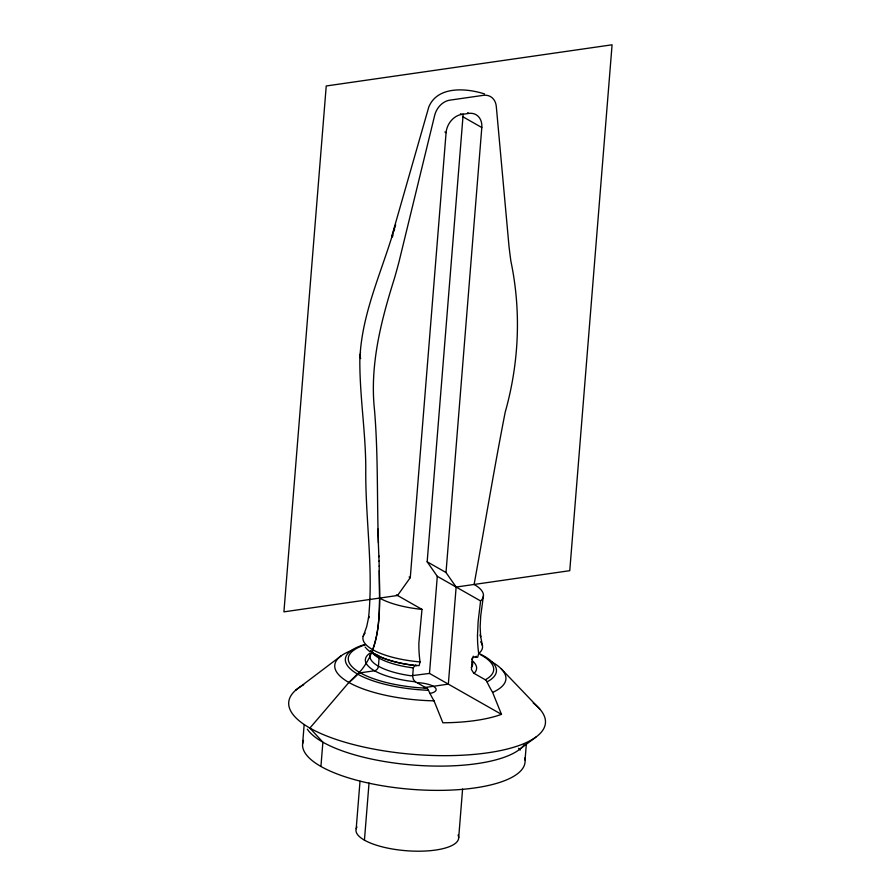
<?xml version="1.0" encoding="UTF-8"?>
<svg xmlns="http://www.w3.org/2000/svg" width="896" height="896" viewBox="0 0 896 896"><rect width="100%" height="100%" fill="white"/><g stroke="black" fill="none" stroke-linecap="round" stroke-linejoin="round"><path stroke-width="1.34" d="M477.467 636.026L478.15 621.365L480.592 600.947A56.773 18.48 4.6 0 0 474.107 584.461C484.523 527.094 493.976 469.515 505.176 412.294C519.064 363.037 521.405 311.416 510.899 261.262A709.374 550.099 -60.4 0 1 508.984 246.12L496.294 106.411A17.17 13.317 -60.4 0 0 483.325 95.334L449.781 100.162A17.17 13.317 -60.4 0 0 434.694 115.282L398.966 261.968A709.374 550.099 -60.4 0 1 394.542 278.029C381.102 320.712 369.589 365.075 374.528 410.234C378.582 458.987 376.645 507.942 378.907 556.786M379.568 599.278L379.322 570.595M379.557 599.872C379.243 616.661 378.594 633.797 372.781 649.734A4.29 3.326 -60.4 0 0 375.726 654.606L375.838 654.595A4.29 3.326 -60.4 0 1 376.813 654.606M359.912 354.301C359.005 392.661 365.781 430.718 365.77 469.09C365.266 518.818 373.654 568.669 368.514 618.285L368.816 616.515L366.688 626.662L363.16 636.418M415.296 665.28L413.325 667.688L412.642 676.435L413.414 679.493L415.24 681.677L426.742 688.229A5.23 2.834 81.8 0 1 428.456 690.278A83.664 45.259 81.8 0 0 434.022 700.806L442.87 722.781A103.018 33.533 4.6 0 0 501.469 714.347L492.61 692.384A83.675 45.259 81.8 0 1 487.032 681.867A5.23 2.834 81.8 0 0 485.341 679.806L473.693 673.142L471.442 669.536L472.226 658.146L473.749 656.869L477.658 657.25L478.688 653.486A67.166 36.333 81.8 0 1 477.501 636.037M360.293 352.162C363.81 308.045 383.443 267.534 395.282 225.378M302.613 743.882L304.125 724.998M320.925 766.461L322.885 742.19L309.893 728.067L348.88 682.461A69.306 53.749 -60.4 0 0 357.818 674.229A4.29 3.326 -60.4 0 1 360.282 672.829L374.539 670.768A4.29 3.326 -60.4 0 0 378.437 666.21L379.086 658.123A4.29 3.326 -60.4 0 0 378.269 655.413M356.194 828.688L360.013 781.267M364.437 840.157L369.04 782.97M456.142 587.048L569.766 570.685L612.08 44.8L326.234 85.971L283.92 611.856L397.544 595.493L410.278 577.662L446.085 132.686A17.17 13.317 -60.4 0 1 461.675 114.442L468.821 113.411A17.17 13.317 -60.4 0 1 481.813 127.534L446.006 572.51L456.142 587.048L448.336 684.13L423.808 687.669M480.592 600.947L437.293 576.33L427.168 561.803L462.963 116.816A17.17 13.317 -60.4 0 0 462.963 113.915M501.469 714.347L429.486 673.422L437.293 576.33M458.674 837.872L462.594 789.04M525.056 760.032L526.355 743.848M396.368 594.821L421.994 609.392L418.88 642.813A68.04 36.803 81.8 0 0 420.045 661.931M483.437 595.683L480.726 615.899L480.155 626.55L480.648 636.933L480.301 634.715L482.451 645.77M395.114 226.845L395.64 224.818M394.05 230.888L394.576 228.872M392.459 236.902L392.986 234.898M391.586 236.925L428.803 106.96C437.55 85.714 466.491 88.11 484.568 93.957M472.002 659.333L472.27 658.941A51.509 16.766 4.6 0 0 473.29 656.152M471.296 667.486L471.621 667.038A51.509 16.766 4.6 0 0 472.315 661.752M348.88 682.461L361.29 670.186A55.328 42.907 -60.4 0 0 369.734 656.869C382.693 628.477 379.21 596.322 379.198 566.003M295.658 690.234L341.029 655.928M520.643 748.53L535.92 737.083M370.552 653.822A51.509 16.766 4.6 0 0 410.984 675.774L429.486 673.422M426.742 688.229L419.518 687.781A72.901 23.733 4.6 0 1 360.282 672.829A72.912 23.733 4.6 0 1 365.49 644.717M415.654 665.28L419.059 665.694L420.09 661.92A59.998 19.533 4.6 0 1 365.142 633.091M416.752 665.627L414.624 665.392M415.453 681.811L410.144 681.173A55.798 18.166 4.6 0 1 370.261 652.949M416.394 665.594L415.33 665.482M414.187 665.392L413.56 665.269M413.806 665.347L412.507 665.134M413.045 665.246L411.454 664.989A55.798 18.166 4.6 0 1 374.394 653.733M413.302 667.901L411.634 667.677A51.509 16.766 4.6 0 1 371.784 651.93M411.914 665.101L411.163 665A55.933 18.211 4.6 0 1 370.496 650.966M467.645 112.739L468.821 113.411M460.499 113.77L461.675 114.442M462.963 116.816L481.813 127.534M444.909 132.014L446.085 132.686M427.168 561.803L446.006 572.51M409.102 576.99L410.278 577.662M473.973 673.333L474.051 673.378A55.798 18.166 4.6 0 0 472.517 660.923M369.656 651.493L366.598 648.76M501.2 668.797L539.84 709.128M365.142 647.069L365.949 648.021M378.874 555.811L379.053 561.389M378.426 542.931L378 529.077M379.042 561.03L379.198 566.25M360.696 358.59A95.01 26.678 -19 0 1 360.55 352.094M476.146 656.354A55.798 18.166 4.6 0 1 475.35 657.194M372.434 652.411A55.798 18.166 4.6 0 1 370.754 651.067M492.005 661.998A85.848 27.944 4.6 0 1 492.61 692.384M434.011 700.829A85.848 27.944 4.6 0 1 346.293 680.915A85.848 27.944 4.6 0 1 353.786 649.757M479.606 653.766A75.79 24.674 4.6 0 1 487.043 681.845M428.456 690.29A75.79 24.674 4.6 0 1 353.651 671.574A75.79 24.674 4.6 0 1 364.269 644.672M458.058 835.038A51.509 16.766 4.6 0 1 406.09 850.707A51.509 16.766 4.6 0 1 357.011 826.986M524.72 758.027A111.597 36.333 4.6 0 1 411.163 789.309A111.597 36.333 4.6 0 1 303.509 740.387M518.549 748.283A111.597 36.333 4.6 0 1 520.218 750.053M524.216 744.778A111.597 36.333 4.6 0 1 415.755 765.24A111.597 36.333 4.6 0 1 307.328 729.176M533.243 703.058A128.766 41.922 4.6 0 1 414.008 754.432A128.766 41.922 4.6 0 1 303.677 684.757M480.334 654.595A72.912 23.733 4.6 0 1 485.33 679.784M480.614 641.771A59.998 19.533 4.6 0 1 478.688 653.486M421.994 609.392A56.773 18.48 4.6 0 1 379.59 598.08M476.258 656.387A55.933 18.211 4.6 0 1 475.451 657.25M417.222 682.651A17.17 5.589 4.6 0 1 434.874 687.366A17.17 5.589 4.6 0 1 429.699 693.504"/></g></svg>
